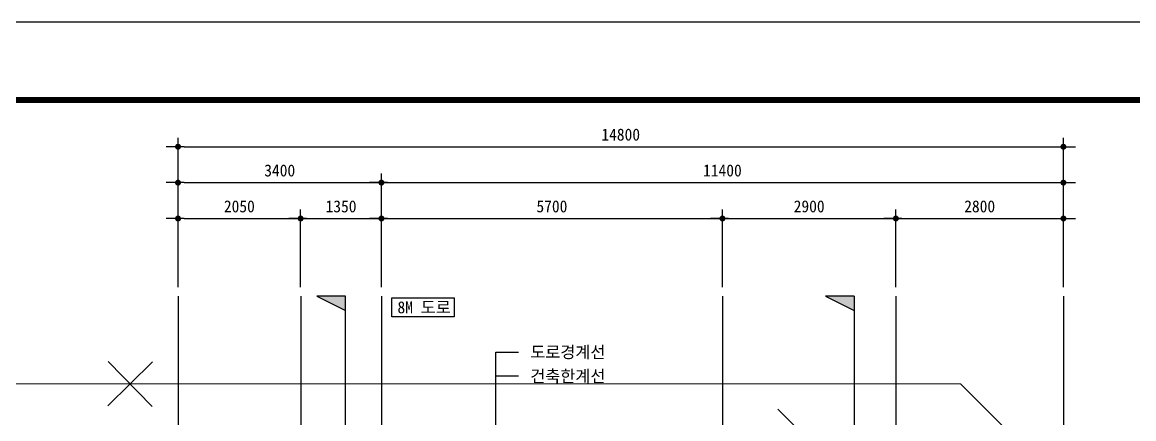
# Model space of a CAD drawing. Header units: millimetres. Extents: x 0 to 42050, y 0 to 29700.
# Drawn here: x 9431 to 28011, y 23072 to 29700 of the extents above; entities that cross this region are included whole.
import ezdxf
from ezdxf.enums import TextEntityAlignment as Align

# ---------------------------------------------------------------- set-up
doc = ezdxf.new("R2010")
doc.units = ezdxf.units.MM
doc.header["$LTSCALE"] = 100
doc.linetypes.add('CEN', pattern=[52.3, 50, -1, 0.3, -1])
for name, color, linetype in [('2SEC', 2, 'Continuous'), ('CEN', 1, 'CEN'), ('ETC', 6, 'Continuous'), ('ms_sb-차량출입불허구간', 1, 'Continuous'), ('RXANNOT', 6, 'Continuous'), ('RXDIM', 7, 'Continuous'), ('RXLEADER', 7, 'Continuous'), ('TEXT', 3, 'Continuous')]:
    doc.layers.add(name, color=color, linetype=linetype)
doc.layers.add('지단-차량진입불가', color=1, linetype='Continuous', lineweight=0)
doc.styles.add('굴림체', font='')
doc.styles.get('굴림체').set_extended_font_data('GulimChe')
doc.dimstyles.new('NDIM 100', dxfattribs={"dimscale": 100, "dimtxt": 2, "dimasz": 1, "dimexe": 1.5, "dimexo": 1.5, "dimgap": 1, "dimtad": 1, "dimdec": 0, "dimtxsty": '굴림체', "dimblk1": '_RXDOT', "dimblk2": '_RXDOT', "dimsah": 1, "dimcen": 3, "dimclrd": 6, "dimclre": 6, "dimclrt": 3, "dimazin": 3, "dimtfac": 1, "dimtdec": 0, "dimtix": 1, "dimtmove": 2, "dimatfit": 3, "dimldrblk": '_RXDOT'})

# ---------------------------------------------------------------- blocks, each defined once
blk = doc.blocks.new('A$C4838202B')
at = {"color": 2, "const_width": 2}
blk.add_lwpolyline([(32, 26), (810, 26), (810, 568), (32, 568)], close=True, dxfattribs=at)
at = {"layer": 'DEFPOINTS'}
blk.add_lwpolyline([(0, 0), (841, 0), (841, 594), (0, 594)], close=True, dxfattribs=at)
blk = doc.blocks.new('_RXDOT')
at = {"color": 0, "linetype": 'ByBlock'}
blk.add_line((-1, 0), (2, 0), dxfattribs=at)
at = {"color": 0, "linetype": 'ByBlock', "const_width": 0.5}
blk.add_lwpolyline([(-0.25, 0, 1), (0.25, 0, 1)], format="xyb", close=True, dxfattribs=at)
blk = doc.blocks.new('*D18')
at = {"layer": 'DEFPOINTS', "color": 0, "transparency": 16777216}
for p in [(15435, 26419), (14085, 25119), (15435, 25119)]:
    blk.add_point(p, dxfattribs=at)
at = {"layer": 'RXDIM', "color": 6, "lineweight": -2, "transparency": 16777216}
for p, q in [((14085, 25269), (14085, 26569)), ((14185, 26419), (15335, 26419)), ((15435, 25269), (15435, 26569))]:
    blk.add_line(p, q, dxfattribs=at)
at = {"layer": 'RXDIM', "color": 6, "lineweight": -2, "transparency": 16777216, "xscale": 100, "yscale": 100, "zscale": 100, "rotation": 180}
blk.add_blockref('_RXDOT', (14085, 26419), dxfattribs=at)
at = {"layer": 'RXDIM', "color": 6, "lineweight": -2, "transparency": 16777216, "xscale": 100, "yscale": 100, "zscale": 100}
blk.add_blockref('_RXDOT', (15435, 26419), dxfattribs=at)
at = {"layer": 'RXDIM', "color": 3, "transparency": 16777216, "insert": (14760, 26621), "char_height": 200, "attachment_point": 5, "style": '굴림체'}
blk.add_mtext('\\A1;1350', dxfattribs=at)
blk = doc.blocks.new('*D19')
at = {"layer": 'DEFPOINTS', "color": 0, "transparency": 16777216}
for p in [(15435, 27019), (12035, 25119), (15435, 25119)]:
    blk.add_point(p, dxfattribs=at)
at = {"layer": 'RXDIM', "color": 6, "lineweight": -2, "transparency": 16777216}
for p, q in [((12035, 25269), (12035, 27169)), ((15435, 25269), (15435, 27169)), ((12135, 27019), (15335, 27019))]:
    blk.add_line(p, q, dxfattribs=at)
at = {"layer": 'RXDIM', "color": 6, "lineweight": -2, "transparency": 16777216, "xscale": 100, "yscale": 100, "zscale": 100, "rotation": 180}
blk.add_blockref('_RXDOT', (12035, 27019), dxfattribs=at)
at = {"layer": 'RXDIM', "color": 6, "lineweight": -2, "transparency": 16777216, "xscale": 100, "yscale": 100, "zscale": 100}
blk.add_blockref('_RXDOT', (15435, 27019), dxfattribs=at)
at = {"layer": 'RXDIM', "color": 3, "transparency": 16777216, "insert": (13735, 27221), "char_height": 200, "attachment_point": 5, "style": '굴림체'}
blk.add_mtext('\\A1;3400', dxfattribs=at)
blk = doc.blocks.new('*D20')
at = {"layer": 'DEFPOINTS', "color": 0, "transparency": 16777216}
for p in [(26835, 27019), (15435, 25119), (26835, 25119)]:
    blk.add_point(p, dxfattribs=at)
at = {"layer": 'RXDIM', "color": 6, "lineweight": -2, "transparency": 16777216}
for p, q in [((15435, 25269), (15435, 27169)), ((26835, 25269), (26835, 27169)), ((15535, 27019), (26735, 27019))]:
    blk.add_line(p, q, dxfattribs=at)
at = {"layer": 'RXDIM', "color": 6, "lineweight": -2, "transparency": 16777216, "xscale": 100, "yscale": 100, "zscale": 100, "rotation": 180}
blk.add_blockref('_RXDOT', (15435, 27019), dxfattribs=at)
at = {"layer": 'RXDIM', "color": 6, "lineweight": -2, "transparency": 16777216, "xscale": 100, "yscale": 100, "zscale": 100}
blk.add_blockref('_RXDOT', (26835, 27019), dxfattribs=at)
at = {"layer": 'RXDIM', "color": 3, "transparency": 16777216, "insert": (21135, 27221), "char_height": 200, "attachment_point": 5, "style": '굴림체'}
blk.add_mtext('\\A1;11400', dxfattribs=at)
blk = doc.blocks.new('*D21')
at = {"layer": 'DEFPOINTS', "color": 0, "transparency": 16777216}
for p in [(26835, 26419), (24035, 25119), (26835, 25119)]:
    blk.add_point(p, dxfattribs=at)
at = {"layer": 'RXDIM', "color": 6, "lineweight": -2, "transparency": 16777216}
for p, q in [((24035, 25269), (24035, 26569)), ((24135, 26419), (26735, 26419)), ((26835, 25269), (26835, 26569))]:
    blk.add_line(p, q, dxfattribs=at)
at = {"layer": 'RXDIM', "color": 6, "lineweight": -2, "transparency": 16777216, "xscale": 100, "yscale": 100, "zscale": 100, "rotation": 180}
blk.add_blockref('_RXDOT', (24035, 26419), dxfattribs=at)
at = {"layer": 'RXDIM', "color": 6, "lineweight": -2, "transparency": 16777216, "xscale": 100, "yscale": 100, "zscale": 100}
blk.add_blockref('_RXDOT', (26835, 26419), dxfattribs=at)
at = {"layer": 'RXDIM', "color": 3, "transparency": 16777216, "insert": (25435, 26621), "char_height": 200, "attachment_point": 5, "style": '굴림체'}
blk.add_mtext('\\A1;2800', dxfattribs=at)
blk = doc.blocks.new('*D22')
at = {"layer": 'DEFPOINTS', "color": 0, "transparency": 16777216}
for p in [(26835, 27619), (12035, 25119), (26835, 25119)]:
    blk.add_point(p, dxfattribs=at)
at = {"layer": 'RXDIM', "color": 6, "lineweight": -2, "transparency": 16777216}
for p, q in [((12035, 25269), (12035, 27769)), ((26835, 25269), (26835, 27769)), ((12135, 27619), (26735, 27619))]:
    blk.add_line(p, q, dxfattribs=at)
at = {"layer": 'RXDIM', "color": 6, "lineweight": -2, "transparency": 16777216, "xscale": 100, "yscale": 100, "zscale": 100, "rotation": 180}
blk.add_blockref('_RXDOT', (12035, 27619), dxfattribs=at)
at = {"layer": 'RXDIM', "color": 6, "lineweight": -2, "transparency": 16777216, "xscale": 100, "yscale": 100, "zscale": 100}
blk.add_blockref('_RXDOT', (26835, 27619), dxfattribs=at)
at = {"layer": 'RXDIM', "color": 3, "transparency": 16777216, "insert": (19435, 27821), "char_height": 200, "attachment_point": 5, "style": '굴림체'}
blk.add_mtext('\\A1;14800', dxfattribs=at)
blk = doc.blocks.new('*D23')
at = {"layer": 'DEFPOINTS', "color": 0, "transparency": 16777216}
for p in [(21135, 26419), (15435, 25119), (21135, 25119)]:
    blk.add_point(p, dxfattribs=at)
at = {"layer": 'RXDIM', "color": 6, "lineweight": -2, "transparency": 16777216}
for p, q in [((15435, 25269), (15435, 26569)), ((15535, 26419), (21035, 26419)), ((21135, 25269), (21135, 26569))]:
    blk.add_line(p, q, dxfattribs=at)
at = {"layer": 'RXDIM', "color": 6, "lineweight": -2, "transparency": 16777216, "xscale": 100, "yscale": 100, "zscale": 100, "rotation": 180}
blk.add_blockref('_RXDOT', (15435, 26419), dxfattribs=at)
at = {"layer": 'RXDIM', "color": 6, "lineweight": -2, "transparency": 16777216, "xscale": 100, "yscale": 100, "zscale": 100}
blk.add_blockref('_RXDOT', (21135, 26419), dxfattribs=at)
at = {"layer": 'RXDIM', "color": 3, "transparency": 16777216, "insert": (18285, 26621), "char_height": 200, "attachment_point": 5, "style": '굴림체'}
blk.add_mtext('\\A1;5700', dxfattribs=at)
blk = doc.blocks.new('*D24')
at = {"layer": 'DEFPOINTS', "color": 0, "transparency": 16777216}
for p in [(24035, 26419), (21135, 25119), (24035, 25119)]:
    blk.add_point(p, dxfattribs=at)
at = {"layer": 'RXDIM', "color": 6, "lineweight": -2, "transparency": 16777216}
for p, q in [((21135, 25269), (21135, 26569)), ((21235, 26419), (23935, 26419)), ((24035, 25269), (24035, 26569))]:
    blk.add_line(p, q, dxfattribs=at)
at = {"layer": 'RXDIM', "color": 6, "lineweight": -2, "transparency": 16777216, "xscale": 100, "yscale": 100, "zscale": 100, "rotation": 180}
blk.add_blockref('_RXDOT', (21135, 26419), dxfattribs=at)
at = {"layer": 'RXDIM', "color": 6, "lineweight": -2, "transparency": 16777216, "xscale": 100, "yscale": 100, "zscale": 100}
blk.add_blockref('_RXDOT', (24035, 26419), dxfattribs=at)
at = {"layer": 'RXDIM', "color": 3, "transparency": 16777216, "insert": (22585, 26621), "char_height": 200, "attachment_point": 5, "style": '굴림체'}
blk.add_mtext('\\A1;2900', dxfattribs=at)
blk = doc.blocks.new('*D40')
at = {"layer": 'DEFPOINTS', "color": 0, "transparency": 16777216}
for p in [(14085, 26419), (12035, 25119), (14085, 25119)]:
    blk.add_point(p, dxfattribs=at)
at = {"layer": 'RXDIM', "color": 6, "lineweight": -2, "transparency": 16777216}
for p, q in [((12035, 25269), (12035, 26569)), ((12135, 26419), (13985, 26419)), ((14085, 25269), (14085, 26569))]:
    blk.add_line(p, q, dxfattribs=at)
at = {"layer": 'RXDIM', "color": 6, "lineweight": -2, "transparency": 16777216, "xscale": 100, "yscale": 100, "zscale": 100, "rotation": 180}
blk.add_blockref('_RXDOT', (12035, 26419), dxfattribs=at)
at = {"layer": 'RXDIM', "color": 6, "lineweight": -2, "transparency": 16777216, "xscale": 100, "yscale": 100, "zscale": 100}
blk.add_blockref('_RXDOT', (14085, 26419), dxfattribs=at)
at = {"layer": 'RXDIM', "color": 3, "transparency": 16777216, "insert": (13060, 26621), "char_height": 200, "attachment_point": 5, "style": '굴림체'}
blk.add_mtext('\\A1;2050', dxfattribs=at)
blk = doc.blocks.new('eksdua')
at = {"layer": '2SEC'}
for points in [[(0, 7165), (-479, 7165), (0, 6930)], [(8500, 7165), (8021, 7165), (8500, 6930)]]:
    blk.add_hatch(color=256, dxfattribs=at).paths.add_polyline_path(points)
for points in [[(0, -12098), (0, 7165), (-479, 7165), (0, 6930)], [(8500, 7165), (8021, 7165), (8500, 6930)], [(8500, 7165), (8500, -12098)]]:
    blk.add_lwpolyline(points, dxfattribs=at)

msp = doc.modelspace()

# ---------------------------------------------------------------- linework, layer by layer
msp.add_lwpolyline([(37500, 28400), (1600, 28400), (1600, 1300), (37500, 1300)], close=True)
at = {"layer": 'CEN'}
for p, q in [((21135.2, 25118.5), (21135.2, 5302.5)), ((24035.2, 25118.5), (24035.2, 20513.2)), ((26835.2, 25118.5), (26835.2, 5302.5)), ((27988.3, 17300.7), (22058.6, 23230.4))]:
    msp.add_line(p, q, dxfattribs=at)
for points in [[(12035.2, 25118.5), (12035.2, 5302.5)], [(12035.2, 25118.5), (12035.2, 5302.5)], [(14085.2, 25118.5), (14085.2, 17073.5)], [(15435.2, 25118.5), (15435.2, 5302.5)]]:
    msp.add_lwpolyline(points, dxfattribs=at)
at = {"layer": 'ETC', "color": 6}
msp.add_lwpolyline([(15611.7, 24775.2), (15611.7, 25095.2), (16652.8, 25095.2), (16652.8, 24775.2)], close=True, dxfattribs=at)
at = {"layer": 'ms_sb-차량출입불허구간', "ltscale": 50, "flags": 128}
for points in [[(11610.5, 24020.9), (10859.9, 23286.5)], [(10868, 24029), (11602.4, 23278.4)]]:
    msp.add_lwpolyline(points, dxfattribs=at)
at = {"layer": 'RXLEADER', "color": 6}
msp.add_line((17724.1, 23786.5), (17349.1, 23786.5), dxfattribs=at)
msp.add_lwpolyline([(17349.1, 21678.7), (17349.1, 24186.5), (17724.1, 24186.5)], dxfattribs=at)
at = {"layer": '지단-차량진입불가'}
msp.add_lwpolyline([(1650, 23653.7), (25113.9, 23653.7), (28942.3, 19825.3)], dxfattribs=at)

# ---------------------------------------------------------------- block references
at = {"xscale": 50, "yscale": 50, "zscale": 50}
msp.add_blockref('A$C4838202B', (0, 0), dxfattribs=at)
at = {"layer": '2SEC'}
msp.add_blockref('eksdua', (14835.2, 17953.7), dxfattribs=at)

# ---------------------------------------------------------------- texts
at = {"layer": 'RXANNOT', "color": 3, "style": '굴림체'}
for s, p in [('도로경계선', (17924.1, 24186.5)), ('건축한계선', (17924.1, 23786.5))]:
    msp.add_text(s, height=200, dxfattribs=at).set_placement(p, align=Align.MIDDLE_LEFT)
at = {"layer": 'TEXT', "style": '굴림체'}
msp.add_text('8M 도로', height=200, dxfattribs=at).set_placement((16148.3, 24935.2), align=Align.MIDDLE_CENTER)

# ---------------------------------------------------------------- dimensions: what is measured, and where the dimension line sits
at = {"layer": 'RXDIM'}
for base, p1, p2, picture, middle in [((26835.2, 27618.5), (12035.2, 25118.5), (26835.2, 25118.5), '*D22', (19435.2, 27821.2)), ((15435.2, 27018.5), (12035.2, 25118.5), (15435.2, 25118.5), '*D19', (13735.2, 27221)), ((26835.2, 27018.5), (15435.2, 25118.5), (26835.2, 25118.5), '*D20', (21135.2, 27221.2)), ((14085.2, 26418.5), (12035.2, 25118.5), (14085.2, 25118.5), '*D40', (13060.2, 26620.8)), ((15435.2, 26418.5), (14085.2, 25118.5), (15435.2, 25118.5), '*D18', (14760.2, 26621.2)), ((21135.2, 26418.5), (15435.2, 25118.5), (21135.2, 25118.5), '*D23', (18285.2, 26621)), ((24035.2, 26418.5), (21135.2, 25118.5), (24035.2, 25118.5), '*D24', (22585.2, 26620.8)), ((26835.2, 26418.5), (24035.2, 25118.5), (26835.2, 25118.5), '*D21', (25435.2, 26620.8))]:
    dim = msp.add_linear_dim(base=base, p1=p1, p2=p2, dimstyle='NDIM 100', dxfattribs=at)
    dim.commit()
    dim.dimension.update_dxf_attribs({"geometry": picture, "text_midpoint": middle})

doc.saveas('drawing.dxf')
